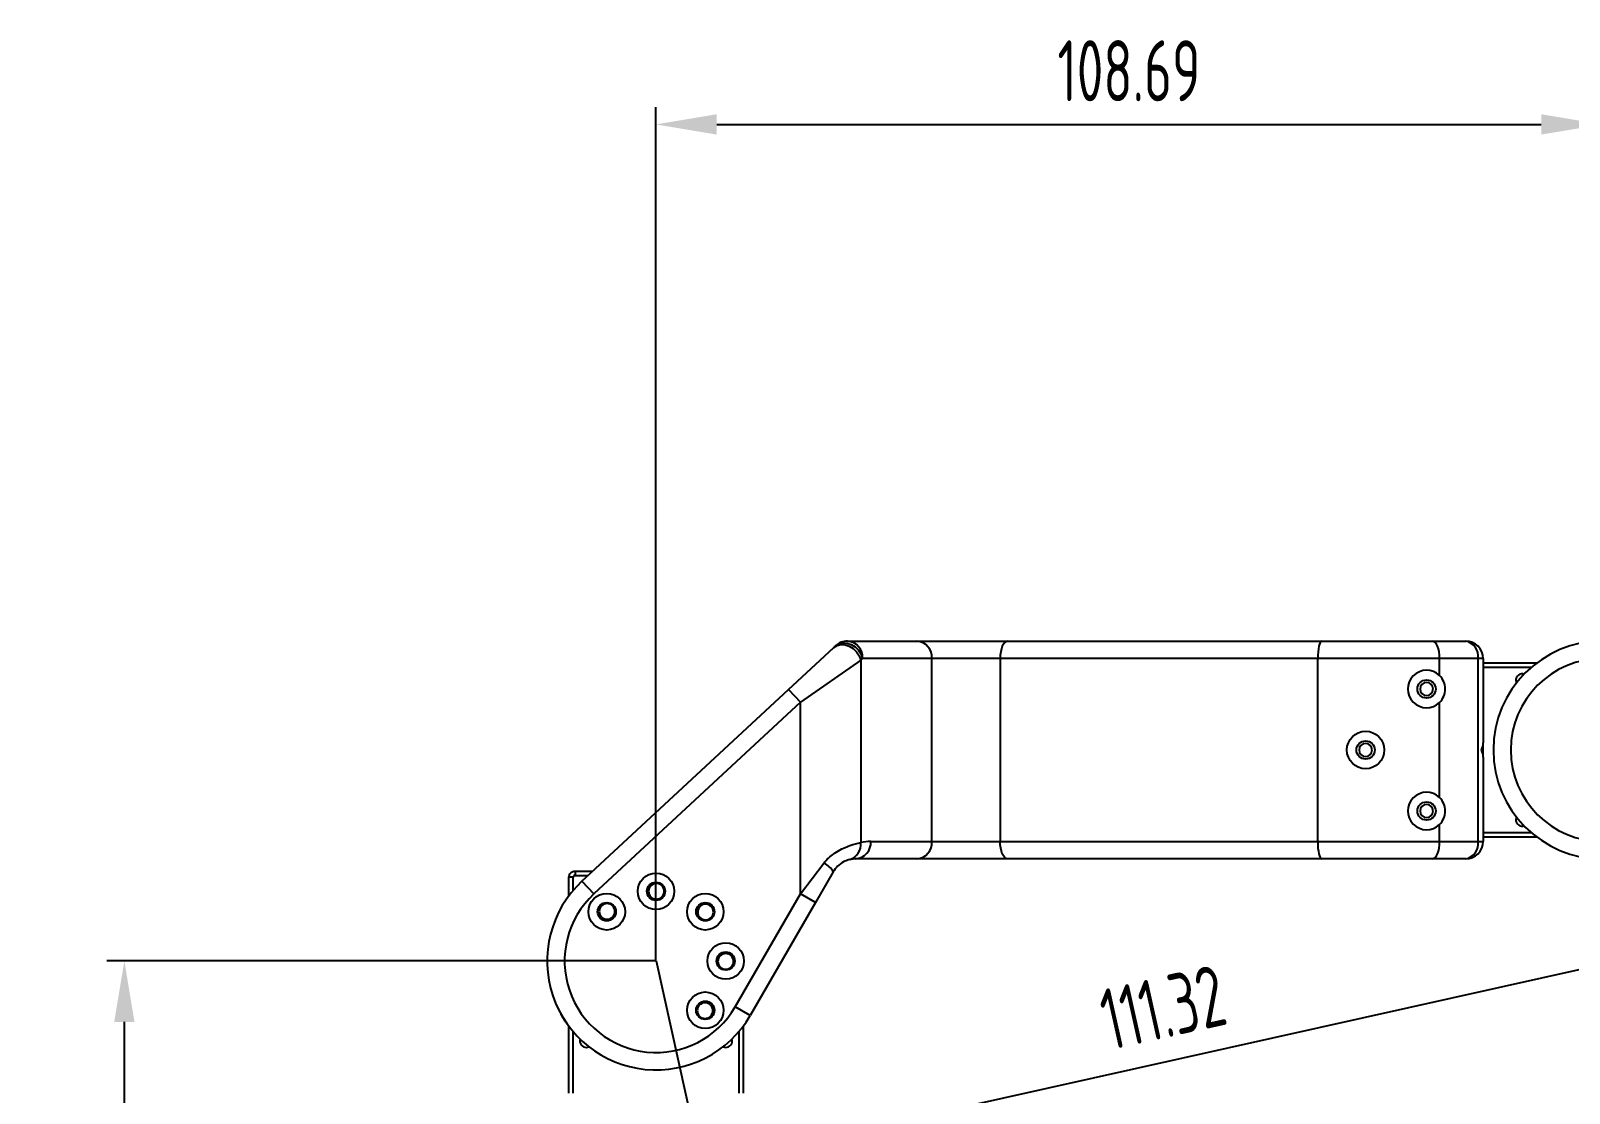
# Model space of a CAD drawing. Header units: millimetres. Extents: x 87 to 927, y 46 to 640.
# Drawn here: x 383.5 to 560.2, y 281.9 to 403.9 of the extents above; entities that cross this region are included whole.
import ezdxf

# ---------------------------------------------------------------- set-up
doc = ezdxf.new("R2010")
doc.units = ezdxf.units.MM
doc.header["$PDSIZE"] = -1
doc.layers.add('7标注层', color=4, linetype='Continuous')
doc.styles.add('PC_TEXTSTYLE', font='ISOCP.SHX', dxfattribs={"width": 0.707, "bigfont": 'GBCBIG.SHX'})
doc.dimstyles.new('GB_LINEAR', dxfattribs={"dimtxt": 3.5, "dimasz": 3.5, "dimexe": 1, "dimexo": 0, "dimgap": 1.5, "dimtad": 1, "dimdsep": 46, "dimtxsty": 'PC_TEXTSTYLE', "dimcen": 0, "dimclrd": 256, "dimclrt": 3, "dimadec": 0, "dimazin": 2, "dimtp": 0.1, "dimtm": 0.1, "dimtfac": 0.71, "dimtdec": 3, "dimtmove": 0, "dimatfit": 3, "dimfxl": 1, "dimtfill": 1, "dimarcsym": 0})

# ---------------------------------------------------------------- blocks, each defined once
blk = doc.blocks.new('*D10')
at = {"layer": '7标注层', "color": 0, "lineweight": -2}
for p, q in [((455.33, 297.1), (392.28, 297.1)), ((453.23, 175.48), (392.28, 175.48))]:
    blk.add_line(p, q, dxfattribs=at)
at = {"layer": '7标注层', "lineweight": -2}
blk.add_line((394.28, 182.48), (394.28, 290.1), dxfattribs=at)
at = {"layer": '7标注层'}
for points in [[(395.44, 290.1), (393.11, 290.1), (394.28, 297.1)], [(393.11, 182.48), (395.44, 182.48), (394.28, 175.48)]]:
    blk.add_solid(points, dxfattribs=at)
at = {"layer": 'Defpoints', "color": 0}
for p in [(394.28, 297.1), (455.33, 297.1), (453.23, 175.48)]:
    blk.add_point(p, dxfattribs=at)
at = {"layer": '7标注层', "color": 3, "insert": (388.13, 236.29), "char_height": 7, "attachment_point": 5, "rotation": 90, "style": 'PC_TEXTSTYLE', "bg_fill": 3, "box_fill_scale": 1.1, "bg_fill_color": 257, "bg_fill_transparency": 0}
blk.add_mtext('121.62', dxfattribs=at)
blk = doc.blocks.new('*D11')
at = {"layer": '7标注层', "color": 0, "lineweight": -2}
for p, q in [((455.3, 297.1), (455.3, 395.12)), ((563.98, 321.32), (563.98, 395.12))]:
    blk.add_line(p, q, dxfattribs=at)
at = {"layer": '7标注层', "lineweight": -2}
blk.add_line((462.3, 393.12), (556.98, 393.12), dxfattribs=at)
at = {"layer": '7标注层'}
for points in [[(462.3, 394.29), (462.3, 391.96), (455.3, 393.12)], [(556.98, 391.96), (556.98, 394.29), (563.98, 393.12)]]:
    blk.add_solid(points, dxfattribs=at)
at = {"layer": 'Defpoints', "color": 0}
for p in [(563.98, 393.12), (563.98, 321.32), (455.3, 297.1)]:
    blk.add_point(p, dxfattribs=at)
at = {"layer": '7标注层', "color": 3, "insert": (509.64, 399.28), "char_height": 7, "attachment_point": 5, "style": 'PC_TEXTSTYLE', "bg_fill": 3, "box_fill_scale": 1.1, "bg_fill_color": 257, "bg_fill_transparency": 0}
blk.add_mtext('108.69', dxfattribs=at)
blk = doc.blocks.new('*D15')
at = {"layer": '7标注层', "color": 0, "lineweight": -2}
for p, q in [((563.98, 321.32), (569.64, 295.94)), ((455.33, 297.1), (460.99, 271.72))]:
    blk.add_line(p, q, dxfattribs=at)
at = {"layer": '7标注层', "lineweight": -2}
blk.add_line((467.38, 275.19), (562.37, 296.37), dxfattribs=at)
at = {"layer": '7标注层'}
for points in [[(562.63, 295.23), (562.12, 297.51), (569.21, 297.89)], [(467.13, 276.33), (467.64, 274.06), (460.55, 273.67)]]:
    blk.add_solid(points, dxfattribs=at)
at = {"layer": 'Defpoints', "color": 0}
for p in [(563.98, 321.32), (455.33, 297.1), (569.21, 297.89)]:
    blk.add_point(p, dxfattribs=at)
at = {"layer": '7标注层', "color": 3, "insert": (513.54, 291.78), "char_height": 7, "attachment_point": 5, "rotation": 12.5661, "style": 'PC_TEXTSTYLE', "bg_fill": 3, "box_fill_scale": 1.1, "bg_fill_color": 257, "bg_fill_transparency": 0}
blk.add_mtext('111.32', dxfattribs=at)

msp = doc.modelspace()

# ---------------------------------------------------------------- linework, layer by layer
at = {"color": 7, "linetype": 'Continuous', "lineweight": 25}
for p, q in [((470.551, 328.269), (475.747, 333.09)), ((475.747, 333.09), (475.955, 333.283)), ((477.315, 333.817), (485.279, 333.817)), ((485.279, 333.817), (495.716, 333.817)), ((495.716, 333.817), (531.771, 333.817)), ((531.771, 333.817), (544.481, 333.817)), ((544.481, 333.817), (548.309, 333.817)), ((478.84, 331.624), (471.912, 326.803)), ((479.047, 331.817), (478.84, 331.624)), ((478.84, 331.624), (478.84, 310.681)), ((487.011, 331.817), (479.047, 331.817)), ((487.011, 310.817), (487.011, 331.817)), ((494.839, 331.817), (487.011, 331.817)), ((531.309, 331.817), (494.839, 331.817)), ((494.839, 331.817), (494.839, 310.817)), ((545.309, 331.817), (531.309, 331.817)), ((531.309, 310.817), (531.309, 331.817)), ((549.724, 331.817), (545.309, 331.817)), ((545.309, 329.857), (545.309, 331.817)), ((549.724, 310.817), (549.724, 331.817)), ((550.309, 331.817), (549.724, 331.817)), ((550.309, 331.817), (550.309, 322.145)), ((550.309, 331.317), (556.484, 331.317)), ((550.309, 330.817), (555.86, 330.817)), ((446.829, 306.261), (470.551, 328.269)), ((470.551, 328.269), (471.912, 326.803)), ((471.912, 326.803), (448.189, 304.795)), ((471.912, 304.817), (471.912, 326.803)), ((545.309, 315.857), (545.309, 326.776)), ((550.309, 320.488), (550.309, 322.145)), ((550.309, 320.488), (550.309, 310.817)), ((545.309, 310.817), (545.309, 312.776)), ((555.86, 311.817), (550.309, 311.817)), ((556.484, 311.317), (550.309, 311.317)), ((479.995, 310.817), (487.011, 310.817)), ((487.011, 310.817), (494.839, 310.817)), ((494.839, 310.817), (531.309, 310.817)), ((531.309, 310.817), (545.309, 310.817)), ((545.309, 310.817), (549.724, 310.817)), ((549.724, 310.817), (550.309, 310.817)), ((446.03, 307.422), (446.03, 306.922)), ((446.03, 307.422), (448.081, 307.422)), ((471.912, 304.817), (474.606, 308.317)), ((477.905, 308.795), (477.548, 308.728)), ((485.279, 308.817), (478.262, 308.817)), ((495.716, 308.817), (485.279, 308.817)), ((531.771, 308.817), (495.716, 308.817)), ((544.481, 308.817), (531.771, 308.817)), ((548.309, 308.817), (544.481, 308.817)), ((445.33, 304.597), (445.33, 306.722)), ((445.83, 305.221), (445.83, 306.722)), ((446.03, 306.922), (447.542, 306.922)), ((446.829, 306.261), (448.189, 304.795)), ((475.664, 307.317), (473.644, 303.817)), ((464.424, 291.847), (471.912, 304.817)), ((473.644, 303.817), (471.912, 304.817)), ((473.644, 303.817), (466.156, 290.847)), ((466.156, 290.847), (464.424, 291.847)), ((445.33, 281.922), (445.33, 289.597)), ((445.83, 281.922), (445.83, 288.973)), ((464.83, 288.973), (464.83, 281.922)), ((465.33, 289.597), (465.33, 281.922))]:
    msp.add_line(p, q, dxfattribs=at)
at = {"color": 7, "linetype": 'Continuous', "lineweight": 25, "flags": 128}
for points in [[(475.747, 333.09), (476.112, 333.325), (476.55, 333.433), (477.031, 333.404), (477.518, 333.241), (477.974, 332.957), (478.364, 332.573), (478.66, 332.117), (478.84, 331.624)], [(475.955, 333.283), (476.319, 333.518), (476.758, 333.625), (477.239, 333.596), (477.725, 333.434), (478.181, 333.15), (478.572, 332.765), (478.868, 332.309), (479.047, 331.817)], [(495.716, 333.817), (495.545, 333.778), (495.38, 333.664), (495.229, 333.479), (495.096, 333.231), (494.987, 332.928), (494.906, 332.582), (494.856, 332.207), (494.839, 331.817)], [(554.059, 329.317), (554.117, 329.03), (554.128, 329.004)], [(554.128, 313.629), (554.117, 313.604), (554.059, 313.317)], [(495.716, 308.817), (495.545, 308.855), (495.38, 308.969), (495.229, 309.154), (495.096, 309.402), (494.987, 309.705), (494.906, 310.051), (494.856, 310.426), (494.839, 310.817)], [(445.83, 306.722), (445.55, 306.722), (445.33, 306.722)], [(447.33, 287.172), (447.617, 287.229), (447.643, 287.24)], [(463.018, 287.24), (463.043, 287.229), (463.33, 287.172)]]:
    msp.add_lwpolyline(points, dxfattribs=at)
at = {"color": 7, "linetype": 'Continuous', "lineweight": 25}
for centre, radius in [((543.809, 328.317), 1.05), ((536.809, 321.317), 2.15), ((536.809, 321.317), 1.05), ((543.809, 314.317), 1.05), ((455.33, 305.097), 2.1), ((455.33, 305.097), 1.05), ((449.674, 302.754), 2.1), ((460.987, 302.754), 2.1), ((449.674, 302.754), 1.05), ((460.987, 302.754), 1.05), ((463.33, 297.097), 2.1), ((463.33, 297.097), 1.05), ((460.987, 291.44), 2.1), ((460.987, 291.44), 1.05)]:
    msp.add_circle(centre, radius, dxfattribs=at)
for centre, radius, start, end in [((477.315, 331.817), 2, 90, 132.85378), ((477.171, 331.942), 1.881, 356.18874, 85.59805), ((485.135, 331.942), 1.881, 356.18874, 85.59805), ((547.956, 332.067), 1.785, 351.95053, 78.57825), ((548.309, 331.817), 2, 0, 90), ((563.984, 321.317), 12.5, 90, 270), ((543.809, 328.317), 2.15, 45.75928, 314.24072), ((563.984, 321.317), 10.5, 90, 270), ((543.809, 328.317), 0.75, 360, 180), ((543.809, 328.317), 2.15, 314.24072, 45.75928), ((554.809, 329.317), 0.75, 73.18913, 180), ((543.809, 328.317), 0.75, 180, 360), ((536.809, 321.317), 0.75, 0, 180), ((548.309, 322.145), 2, 335.5302, 0), ((536.809, 321.317), 0.75, 180, 0), ((548.309, 320.488), 2, 0, 24.4698), ((543.809, 314.317), 2.15, 45.75928, 314.24072), ((543.809, 314.317), 0.75, 0, 180), ((543.809, 314.317), 2.15, 314.24072, 45.75928), ((543.809, 314.317), 0.75, 180, 0), ((554.809, 313.317), 0.75, 180, 286.81087), ((477.044, 310.466), 1.808, 286.88816, 6.84447), ((478.118, 310.692), 1.881, 274.40195, 3.81126), ((479.995, 305.817), 5, 90, 103.35243), ((485.135, 310.692), 1.881, 274.40195, 3.81126), ((547.956, 310.567), 1.785, 281.42175, 8.04947), ((548.309, 310.817), 2, 270, 0), ((473.81, 306.414), 2.063, 25.95706, 67.29729), ((478.262, 305.817), 3, 90, 103.35243), ((455.33, 297.097), 12.5, 132.85378, 330), ((446.03, 306.722), 0.2, 89.99871, 180.00011), ((455.374, 305.097), 0.9, 89.68921, 269.68921), ((455.374, 305.097), 0.9, 269.68921, 89.68921), ((455.33, 297.097), 10.5, 132.85378, 330), ((449.704, 302.785), 0.9, 359.68921, 179.68921), ((449.704, 302.785), 0.9, 179.68921, 359.68921), ((461.018, 302.723), 0.9, 359.68921, 179.68921), ((461.018, 302.723), 0.9, 179.68921, 359.68921), ((463.33, 297.054), 0.9, 89.68921, 269.68921), ((463.33, 297.054), 0.9, 269.68921, 89.68921), ((460.956, 291.41), 0.9, 359.68921, 179.68921), ((460.956, 291.41), 0.9, 179.68921, 359.68921), ((447.33, 287.922), 0.75, 163.18913, 270), ((463.33, 287.922), 0.75, 270, 16.81087)]:
    msp.add_arc(centre, radius, start, end, dxfattribs=at)
for centre, ratio, start_param, end_param in [((531.771, 331.817), 0.2309615, 0, 1.5707963), ((544.481, 331.817), 0.4142136, 4.712389, 6.2831853), ((531.771, 310.817), 0.2309615, 1.5707963, 3.1415927), ((544.481, 310.817), 0.4142136, 3.1415927, 4.712389)]:
    msp.add_ellipse(centre, major_axis=(0, 2), ratio=ratio, start_param=start_param, end_param=end_param, dxfattribs=at)
for points, knots in [([(474.606, 308.317), (474.688, 308.418), (475.119, 308.949), (476.155, 309.766), (477.663, 310.436), (478.443, 310.599), (478.84, 310.681)], [0, 0, 0, 0, 0.0644948, 0.3369972, 0.6632448, 1, 1, 1, 1]), ([(477.57, 308.735), (477.398, 308.689), (477.078, 308.603), (476.383, 308.207), (475.894, 307.694), (475.701, 307.377), (475.664, 307.317)], [0, 0, 0, 0, 0.36849707, 0.68812134, 0.93990488, 1, 1, 1, 1]), ([(444.979, 290.089), (444.91, 290.194), (444.771, 290.404), (444.597, 290.689), (444.474, 290.9), (444.422, 290.993), (444.418, 291), (444.417, 291.002)], [0, 0, 0, 0, 0.2319955, 0.4640459, 0.6928179, 0.9067474, 1, 1, 1, 1])]:
    msp.add_open_spline(points, degree=3, knots=knots, dxfattribs=at)
msp.add_open_spline([(445.33, 306.722), (445.341, 306.814), (445.362, 306.997), (445.524, 307.229), (445.755, 307.391), (445.939, 307.412), (446.03, 307.422)], degree=3, dxfattribs=at)

# ---------------------------------------------------------------- next in the draw order: dimensions: what is measured, and where the dimension line sits
at = {"layer": '7标注层'}
dim = msp.add_linear_dim(base=(394.2752, 297.0971), p1=(453.2304, 175.4818), p2=(455.3304, 297.0971), angle=90, dimstyle='GB_LINEAR', override={"dimscale": 2, "dimgap": 1.5, "dimtad": 1, "dimjust": 0, "dimdec": 2, "dimlfac": 1, "dimse1": 0, "dimse2": 0, "dimsd1": 0, "dimsd2": 0, "dimclrd": 256, "dimclre": 0, "dimtofl": 1, "dimtvp": 0.1}, dxfattribs=at)
dim.commit()
dim.dimension.update_dxf_attribs({"geometry": '*D10', "text_midpoint": (388.1252, 236.2894)})

# ---------------------------------------------------------------- next in the draw order: dimensions: what is measured, and where the dimension line sits
dim = msp.add_linear_dim(base=(563.984, 393.123), p1=(455.297, 297.097), p2=(563.984, 321.317), dimstyle='GB_LINEAR', override={"dimscale": 2, "dimgap": 1.5, "dimtad": 1, "dimjust": 0, "dimdec": 2, "dimlfac": 1, "dimse1": 0, "dimse2": 0, "dimsd1": 0, "dimsd2": 0, "dimclrd": 256, "dimclre": 0, "dimtofl": 1, "dimtvp": 0.1}, dxfattribs=at)
dim.commit()
dim.dimension.update_dxf_attribs({"geometry": '*D11', "text_midpoint": (509.641, 399.276)})

# ---------------------------------------------------------------- next in the draw order: dimensions: what is measured, and where the dimension line sits
dim = msp.add_aligned_dim(p1=(455.33, 297.097), p2=(563.984, 321.317), distance=-24, dimstyle='GB_LINEAR', override={"dimscale": 2, "dimgap": 1.5, "dimtad": 1, "dimjust": 0, "dimdec": 2, "dimlfac": 1, "dimse1": 0, "dimse2": 0, "dimsd1": 0, "dimsd2": 0, "dimclrd": 256, "dimclre": 0, "dimtofl": 1, "dimtvp": 0.1}, dxfattribs=at)
dim.commit()
dim.dimension.update_dxf_attribs({"geometry": '*D15', "text_midpoint": (513.541, 291.784)})

doc.saveas('drawing.dxf')
